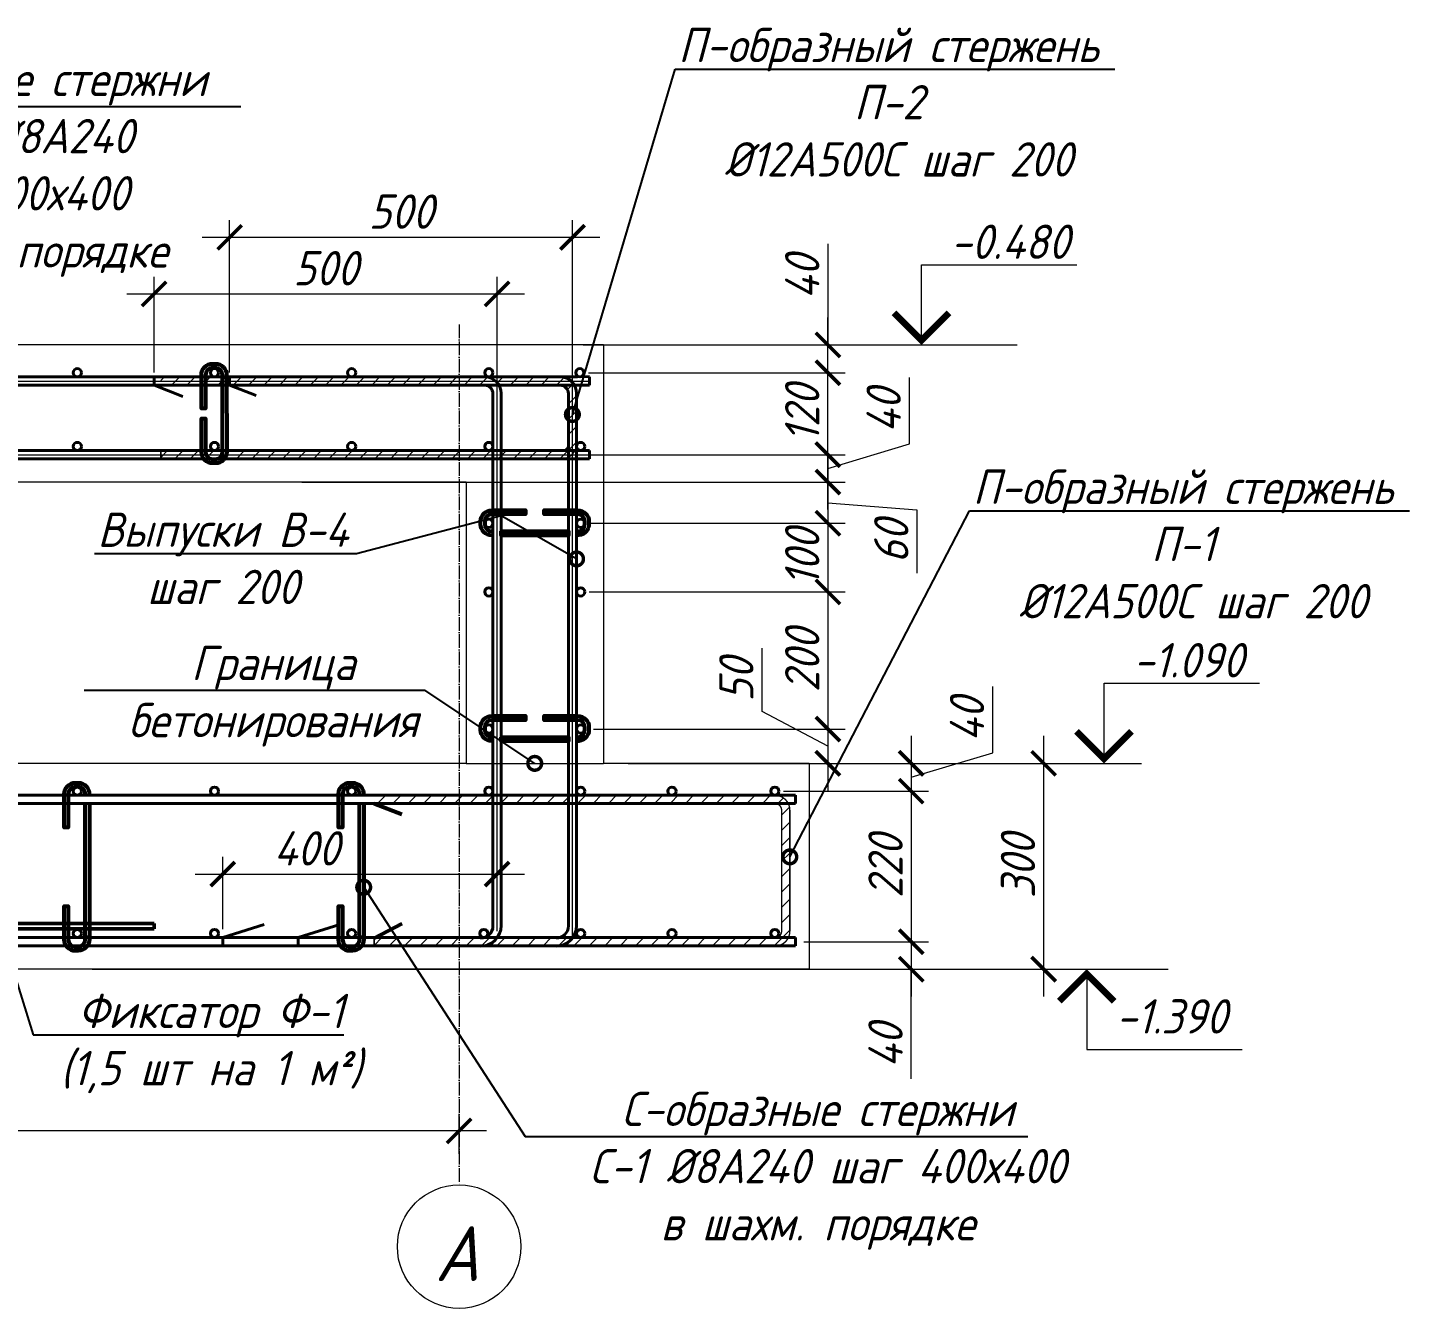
# Model space of a CAD drawing. Header units: millimetres. Extents: x 504091 to 2165846, y 135022 to 442887.
# Drawn here: x 1026728 to 1028742, y 184768 to 186635 of the extents above; entities that cross this region are included whole.
import ezdxf
from ezdxf import colors
from ezdxf.entities.mleader import LeaderData, LeaderLine
from ezdxf.math import Vec2, Vec3

# ---------------------------------------------------------------- set-up
doc = ezdxf.new("R2010")
doc.units = ezdxf.units.MM
doc.linetypes.add('ADSK_Линия сетки', pattern=[25, 20, -2.5, 0, -2.5])
doc.linetypes.add('осеваяX2', pattern=[4, 2.5, -0.5, 0.5, -0.5])
doc.layers.get('Defpoints').update_dxf_attribs({"color": 255})
doc.layers.add('!Defpoints', color=255, linetype='Continuous', lineweight=5, plot=False)
doc.layers.add('SGRAND', color=7, linetype='Continuous')
for name, color, linetype, lineweight in [('Арматура 12', 26, 'Continuous', 50), ('К_Арматура 8', 134, 'Continuous', 50), ('КР_Арматура 12', 174, 'Continuous', 40), ('Монолит тонкий', 204, 'Continuous', 9), ('Оси', 165, 'осеваяX2', 13), ('Размер', 7, 'Continuous', 13), ('размеры', 7, 'Continuous', 9), ('Размеры КР', 164, 'Continuous', 9)]:
    doc.layers.add(name, color=color, linetype=linetype, lineweight=lineweight)
doc.styles.add('GOST 2.304_new', font='isocpeur.ttf', dxfattribs={"width": 0.9, "oblique": 15})
doc.linetypes.add('зигзаг', pattern='A,0.00254,-5.08,[131,ltypeshp.shx,S=5.08,R=0,X=-5.08,Y=0],-10.16,[131,ltypeshp.shx,S=5.08,R=180,X=5.08,Y=0],-5.08', length=20.32254)
doc.dimstyles.new('SPDS 1_20', dxfattribs={"dimscale": 20, "dimtxt": 2.5, "dimasz": 1.77, "dimexe": 1.25, "dimexo": 0.625, "dimtad": 1, "dimdec": 0, "dimrnd": 0.001, "dimtxsty": 'GOST 2.304_new', "dimblk": 'ARCHTICK', "dimcen": 2.5, "dimdle": 2, "dimclrt": 256, "dimadec": 0, "dimazin": 2, "dimtfac": 0.75, "dimtdec": 0, "dimtmove": 1, "dimatfit": 3, "dimfxl": 0, "dimtolj": 1, "dimlwd": 9, "dimlwe": 9, "dimarcsym": 0})

# ---------------------------------------------------------------- blocks, each defined once
blk = doc.blocks.new('_ArchTick')
at = {"color": 0, "linetype": 'ByBlock', "const_width": 0.15}
blk.add_lwpolyline([(-0.5, -0.5), (0.5, 0.5)], dxfattribs=at)
blk = doc.blocks.new('*D1925')
at = {"layer": 'Defpoints', "color": 0, "lineweight": 20, "transparency": 16777216}
for p in [(1025206.7, 185026.3), (1025206.7, 184975.2), (1027356.7, 184980.6)]:
    blk.add_point(p, dxfattribs=at)
at = {"layer": 'Размеры КР', "color": 0, "lineweight": 9, "transparency": 16777216}
for p, q in [((1025206.7, 184987.7), (1025206.7, 185051.3)), ((1027356.7, 184993.1), (1027356.7, 185051.3)), ((1027396.7, 185026.3), (1025166.7, 185026.3))]:
    blk.add_line(p, q, dxfattribs=at)
at = {"layer": 'Размеры КР', "color": 0, "lineweight": 9, "transparency": 16777216, "xscale": 35.4, "yscale": 35.4, "zscale": 35.4, "rotation": 180}
blk.add_blockref('_ArchTick', (1025206.7, 185026.3), dxfattribs=at)
at = {"layer": 'Размеры КР', "color": 0, "lineweight": 9, "transparency": 16777216, "xscale": 35.4, "yscale": 35.4, "zscale": 35.4}
blk.add_blockref('_ArchTick', (1027356.7, 185026.3), dxfattribs=at)
at = {"layer": 'Размеры КР', "lineweight": 20, "transparency": 16777216, "insert": (1026281.7, 185063.8), "char_height": 50, "width": 45.971, "attachment_point": 5, "style": 'GOST 2.304_new'}
blk.add_mtext('\\A1;2150', dxfattribs=at)
blk = doc.blocks.new('_DotSmall')
at = {"color": 0, "linetype": 'ByBlock', "lineweight": 35, "const_width": 0.5}
blk.add_lwpolyline([(-0.0625, 0, 1), (0.0625, 0, 1)], format="xyb", close=True, dxfattribs=at)
blk = doc.blocks.new('*D2000')
at = {"layer": 'Defpoints', "color": 0, "lineweight": 20, "transparency": 16777216}
for p in [(1027412.1, 185400.8), (1027412.1, 185360.1), (1027012.1, 185308.2)]:
    blk.add_point(p, dxfattribs=at)
at = {"layer": 'Размеры КР', "color": 0, "lineweight": 9, "transparency": 16777216}
for p, q in [((1027012.1, 185320.7), (1027012.1, 185425.8)), ((1027412.1, 185372.6), (1027412.1, 185425.8)), ((1026972.1, 185400.8), (1027452.1, 185400.8))]:
    blk.add_line(p, q, dxfattribs=at)
at = {"layer": 'Размеры КР', "color": 0, "lineweight": 9, "transparency": 16777216, "xscale": 35.4, "yscale": 35.4, "zscale": 35.4, "rotation": 180}
blk.add_blockref('_ArchTick', (1027012.1, 185400.8), dxfattribs=at)
at = {"layer": 'Размеры КР', "color": 0, "lineweight": 9, "transparency": 16777216, "xscale": 35.4, "yscale": 35.4, "zscale": 35.4}
blk.add_blockref('_ArchTick', (1027412.1, 185400.8), dxfattribs=at)
at = {"layer": 'Размеры КР', "lineweight": 20, "transparency": 16777216, "insert": (1027134.3, 185438.3), "char_height": 50, "attachment_point": 5, "style": 'GOST 2.304_new'}
blk.add_mtext('\\A1;400', dxfattribs=at)
blk = doc.blocks.new('*D2001')
at = {"layer": 'Defpoints', "color": 0, "lineweight": 20, "transparency": 16777216}
for p in [(1027109.1, 186012.2), (1027894.5, 186012.2), (1027114.9, 185972.2)]:
    blk.add_point(p, dxfattribs=at)
at = {"layer": 'Размеры КР', "color": 0, "lineweight": 9, "transparency": 16777216}
for p, q in [((1028013.3, 186027.8), (1028013.3, 186124.7)), ((1027894.5, 185932.2), (1027894.5, 186052.2)), ((1027894.5, 185992.2), (1028013.3, 186027.8)), ((1027121.6, 186012.2), (1027919.5, 186012.2)), ((1027127.4, 185972.2), (1027919.5, 185972.2))]:
    blk.add_line(p, q, dxfattribs=at)
at = {"layer": 'Размеры КР', "color": 0, "lineweight": 9, "transparency": 16777216, "xscale": 35.4, "yscale": 35.4, "zscale": 35.4}
for p, rotation in [((1027894.5, 186012.2), 90), ((1027894.5, 185972.2), 270)]:
    blk.add_blockref('_ArchTick', p, dxfattribs=dict(at, rotation=rotation))
at = {"layer": 'Размеры КР', "lineweight": 20, "transparency": 16777216, "insert": (1027975.8, 186076.3), "char_height": 50, "attachment_point": 5, "rotation": 90, "style": 'GOST 2.304_new'}
blk.add_mtext('\\A1;40', dxfattribs=at)
blk = doc.blocks.new('*D2002')
at = {"layer": 'Defpoints', "color": 0, "lineweight": 20, "transparency": 16777216}
for p in [(1027532.8, 186131.7), (1027894.5, 186131.7), (1027547.1, 186012.2)]:
    blk.add_point(p, dxfattribs=at)
at = {"layer": 'Размеры КР', "color": 0, "lineweight": 9, "transparency": 16777216}
for p, q in [((1027894.5, 185972.2), (1027894.5, 186171.7)), ((1027545.3, 186131.7), (1027919.5, 186131.7)), ((1027559.6, 186012.2), (1027919.5, 186012.2))]:
    blk.add_line(p, q, dxfattribs=at)
at = {"layer": 'Размеры КР', "color": 0, "lineweight": 9, "transparency": 16777216, "xscale": 35.4, "yscale": 35.4, "zscale": 35.4}
for p, rotation in [((1027894.5, 186131.7), 90), ((1027894.5, 186012.2), 270)]:
    blk.add_blockref('_ArchTick', p, dxfattribs=dict(at, rotation=rotation))
at = {"layer": 'Размеры КР', "lineweight": 20, "transparency": 16777216, "insert": (1027857, 186072), "char_height": 50, "attachment_point": 5, "rotation": 90, "style": 'GOST 2.304_new'}
blk.add_mtext('\\A1;120', dxfattribs=at)
blk = doc.blocks.new('*D2003')
at = {"layer": 'Defpoints', "color": 0, "lineweight": 20, "transparency": 16777216}
for p in [(1027525.1, 186172.2), (1027894.5, 186172.2), (1027532.8, 186131.7)]:
    blk.add_point(p, dxfattribs=at)
at = {"layer": 'Размеры КР', "color": 0, "lineweight": 9, "transparency": 16777216}
for p, q in [((1027894.5, 186319.4), (1027894.5, 186172.2)), ((1027894.5, 186091.7), (1027894.5, 186212.2)), ((1027537.6, 186172.2), (1027919.5, 186172.2)), ((1027545.3, 186131.7), (1027919.5, 186131.7))]:
    blk.add_line(p, q, dxfattribs=at)
at = {"layer": 'Размеры КР', "color": 0, "lineweight": 9, "transparency": 16777216, "xscale": 35.4, "yscale": 35.4, "zscale": 35.4}
for p, rotation in [((1027894.5, 186172.2), 90), ((1027894.5, 186131.7), 270)]:
    blk.add_blockref('_ArchTick', p, dxfattribs=dict(at, rotation=rotation))
at = {"layer": 'Размеры КР', "lineweight": 20, "transparency": 16777216, "insert": (1027857, 186271), "char_height": 50, "attachment_point": 5, "rotation": 90, "style": 'GOST 2.304_new'}
blk.add_mtext('\\A1;40', dxfattribs=at)
blk = doc.blocks.new('*D2004')
at = {"layer": 'Defpoints', "color": 0, "lineweight": 20, "transparency": 16777216}
for p in [(1027412.1, 186246.6), (1026912.1, 186119.3), (1027412.1, 186083.6)]:
    blk.add_point(p, dxfattribs=at)
at = {"layer": 'Размеры КР', "color": 0, "lineweight": 9, "transparency": 16777216}
for p, q in [((1026912.1, 186131.8), (1026912.1, 186271.6)), ((1027412.1, 186096.1), (1027412.1, 186271.6)), ((1026872.1, 186246.6), (1027452.1, 186246.6))]:
    blk.add_line(p, q, dxfattribs=at)
at = {"layer": 'Размеры КР', "color": 0, "lineweight": 9, "transparency": 16777216, "xscale": 35.4, "yscale": 35.4, "zscale": 35.4, "rotation": 180}
blk.add_blockref('_ArchTick', (1026912.1, 186246.6), dxfattribs=at)
at = {"layer": 'Размеры КР', "color": 0, "lineweight": 9, "transparency": 16777216, "xscale": 35.4, "yscale": 35.4, "zscale": 35.4}
blk.add_blockref('_ArchTick', (1027412.1, 186246.6), dxfattribs=at)
at = {"layer": 'Размеры КР', "lineweight": 20, "transparency": 16777216, "insert": (1027162.1, 186284.1), "char_height": 50, "attachment_point": 5, "style": 'GOST 2.304_new'}
blk.add_mtext('\\A1;500', dxfattribs=at)
blk = doc.blocks.new('*D2005')
at = {"layer": 'Defpoints', "color": 0, "lineweight": 20, "transparency": 16777216}
for p in [(1027522.1, 186329.1), (1027022.1, 186119.3), (1027522.1, 186119.3)]:
    blk.add_point(p, dxfattribs=at)
at = {"layer": 'Размеры КР', "color": 0, "lineweight": 9, "transparency": 16777216}
for p, q in [((1027022.1, 186131.8), (1027022.1, 186354.1)), ((1027522.1, 186131.8), (1027522.1, 186354.1)), ((1026982.1, 186329.1), (1027562.1, 186329.1))]:
    blk.add_line(p, q, dxfattribs=at)
at = {"layer": 'Размеры КР', "color": 0, "lineweight": 9, "transparency": 16777216, "xscale": 35.4, "yscale": 35.4, "zscale": 35.4, "rotation": 180}
blk.add_blockref('_ArchTick', (1027022.1, 186329.1), dxfattribs=at)
at = {"layer": 'Размеры КР', "color": 0, "lineweight": 9, "transparency": 16777216, "xscale": 35.4, "yscale": 35.4, "zscale": 35.4}
blk.add_blockref('_ArchTick', (1027522.1, 186329.1), dxfattribs=at)
at = {"layer": 'Размеры КР', "lineweight": 20, "transparency": 16777216, "insert": (1027272.1, 186366.6), "char_height": 50, "attachment_point": 5, "style": 'GOST 2.304_new'}
blk.add_mtext('\\A1;500', dxfattribs=at)
blk = doc.blocks.new('*D2010')
at = {"layer": 'Defpoints', "color": 0, "lineweight": 20, "transparency": 16777216}
for p in [(1027867.1, 185562.2), (1027817.1, 185521.7), (1028016, 185521.7)]:
    blk.add_point(p, dxfattribs=at)
at = {"layer": 'Размеры КР', "color": 0, "lineweight": 9, "transparency": 16777216}
for p, q in [((1028134.8, 185577.6), (1028134.8, 185674.5)), ((1028016, 185602.2), (1028016, 185481.7)), ((1028016, 185542), (1028134.8, 185577.6)), ((1027879.6, 185562.2), (1028041, 185562.2)), ((1027829.6, 185521.7), (1028041, 185521.7))]:
    blk.add_line(p, q, dxfattribs=at)
at = {"layer": 'Размеры КР', "color": 0, "lineweight": 9, "transparency": 16777216, "xscale": 35.4, "yscale": 35.4, "zscale": 35.4}
for p, rotation in [((1028016, 185562.2), 90), ((1028016, 185521.7), 270)]:
    blk.add_blockref('_ArchTick', p, dxfattribs=dict(at, rotation=rotation))
at = {"layer": 'Размеры КР', "lineweight": 20, "transparency": 16777216, "insert": (1028097.3, 185626), "char_height": 50, "attachment_point": 5, "rotation": 90, "style": 'GOST 2.304_new'}
blk.add_mtext('\\A1;40', dxfattribs=at)
blk = doc.blocks.new('*D2018')
at = {"layer": 'Defpoints', "color": 0, "lineweight": 20, "transparency": 16777216}
for p in [(1027567.1, 185972.2), (1027534.1, 185912.2), (1027894.5, 185912.2)]:
    blk.add_point(p, dxfattribs=at)
at = {"layer": 'Размеры КР', "color": 0, "lineweight": 9, "transparency": 16777216}
for p, q in [((1027894.5, 186012.2), (1027894.5, 185872.2)), ((1027579.6, 185972.2), (1027919.5, 185972.2)), ((1027894.5, 185942.2), (1028024.4, 185931.7)), ((1028024.4, 185931.7), (1028024.4, 185839.3)), ((1027546.6, 185912.2), (1027919.5, 185912.2))]:
    blk.add_line(p, q, dxfattribs=at)
at = {"layer": 'Размеры КР', "color": 0, "lineweight": 9, "transparency": 16777216, "xscale": 35.4, "yscale": 35.4, "zscale": 35.4}
for p, rotation in [((1027894.5, 185972.2), 90), ((1027894.5, 185912.2), 270)]:
    blk.add_blockref('_ArchTick', p, dxfattribs=dict(at, rotation=rotation))
at = {"layer": 'Размеры КР', "lineweight": 20, "transparency": 16777216, "insert": (1027986.9, 185885.5), "char_height": 50, "attachment_point": 5, "rotation": 90, "style": 'GOST 2.304_new'}
blk.add_mtext('\\A1;60', dxfattribs=at)
blk = doc.blocks.new('*D2019')
at = {"layer": 'Defpoints', "color": 0, "lineweight": 20, "transparency": 16777216}
for p in [(1027534.1, 185912.2), (1027534.1, 185812.2), (1027894.5, 185812.2)]:
    blk.add_point(p, dxfattribs=at)
at = {"layer": 'Размеры КР', "color": 0, "lineweight": 9, "transparency": 16777216}
for p, q in [((1027894.5, 185952.2), (1027894.5, 185772.2)), ((1027546.6, 185912.2), (1027919.5, 185912.2)), ((1027546.6, 185812.2), (1027919.5, 185812.2))]:
    blk.add_line(p, q, dxfattribs=at)
at = {"layer": 'Размеры КР', "color": 0, "lineweight": 9, "transparency": 16777216, "xscale": 35.4, "yscale": 35.4, "zscale": 35.4}
for p, rotation in [((1027894.5, 185912.2), 90), ((1027894.5, 185812.2), 270)]:
    blk.add_blockref('_ArchTick', p, dxfattribs=dict(at, rotation=rotation))
at = {"layer": 'Размеры КР', "lineweight": 20, "transparency": 16777216, "insert": (1027857, 185862.2), "char_height": 50, "attachment_point": 5, "rotation": 90, "style": 'GOST 2.304_new'}
blk.add_mtext('\\A1;100', dxfattribs=at)
blk = doc.blocks.new('*D2020')
at = {"layer": 'Defpoints', "color": 0, "lineweight": 20, "transparency": 16777216}
for p in [(1027534.1, 185812.2), (1027540.1, 185612.2), (1027894.5, 185612.2)]:
    blk.add_point(p, dxfattribs=at)
at = {"layer": 'Размеры КР', "color": 0, "lineweight": 9, "transparency": 16777216}
for p, q in [((1027894.5, 185852.2), (1027894.5, 185572.2)), ((1027546.6, 185812.2), (1027919.5, 185812.2)), ((1027552.6, 185612.2), (1027919.5, 185612.2))]:
    blk.add_line(p, q, dxfattribs=at)
at = {"layer": 'Размеры КР', "color": 0, "lineweight": 9, "transparency": 16777216, "xscale": 35.4, "yscale": 35.4, "zscale": 35.4}
for p, rotation in [((1027894.5, 185812.2), 90), ((1027894.5, 185612.2), 270)]:
    blk.add_blockref('_ArchTick', p, dxfattribs=dict(at, rotation=rotation))
at = {"layer": 'Размеры КР', "lineweight": 20, "transparency": 16777216, "insert": (1027857, 185712.2), "char_height": 50, "attachment_point": 5, "rotation": 90, "style": 'GOST 2.304_new'}
blk.add_mtext('\\A1;200', dxfattribs=at)
blk = doc.blocks.new('*D2021')
at = {"layer": 'Defpoints', "color": 0, "lineweight": 20, "transparency": 16777216}
for p in [(1027540.1, 185612.2), (1027590.9, 185562.2), (1027894.5, 185562.2)]:
    blk.add_point(p, dxfattribs=at)
at = {"layer": 'Размеры КР', "color": 0, "lineweight": 9, "transparency": 16777216}
for p, q in [((1027798.5, 185637.8), (1027798.5, 185730.2)), ((1027894.5, 185587.2), (1027798.5, 185637.8)), ((1027894.5, 185652.2), (1027894.5, 185522.2)), ((1027552.6, 185612.2), (1027919.5, 185612.2)), ((1027603.4, 185562.2), (1027919.5, 185562.2))]:
    blk.add_line(p, q, dxfattribs=at)
at = {"layer": 'Размеры КР', "color": 0, "lineweight": 9, "transparency": 16777216, "xscale": 35.4, "yscale": 35.4, "zscale": 35.4}
for p, rotation in [((1027894.5, 185612.2), 90), ((1027894.5, 185562.2), 270)]:
    blk.add_blockref('_ArchTick', p, dxfattribs=dict(at, rotation=rotation))
at = {"layer": 'Размеры КР', "lineweight": 20, "transparency": 16777216, "insert": (1027761, 185684), "char_height": 50, "attachment_point": 5, "rotation": 90, "style": 'GOST 2.304_new'}
blk.add_mtext('\\A1;50', dxfattribs=at)
blk = doc.blocks.new('*D2022')
at = {"layer": 'Defpoints', "color": 0, "lineweight": 20, "transparency": 16777216}
for p in [(1027817.1, 185521.7), (1027847.1, 185302.2), (1028016, 185302.2)]:
    blk.add_point(p, dxfattribs=at)
at = {"layer": 'Размеры КР', "color": 0, "lineweight": 9, "transparency": 16777216}
for p, q in [((1028016, 185561.7), (1028016, 185262.2)), ((1027829.6, 185521.7), (1028041, 185521.7)), ((1027859.6, 185302.2), (1028041, 185302.2))]:
    blk.add_line(p, q, dxfattribs=at)
at = {"layer": 'Размеры КР', "color": 0, "lineweight": 9, "transparency": 16777216, "xscale": 35.4, "yscale": 35.4, "zscale": 35.4}
for p, rotation in [((1028016, 185521.7), 90), ((1028016, 185302.2), 270)]:
    blk.add_blockref('_ArchTick', p, dxfattribs=dict(at, rotation=rotation))
at = {"layer": 'Размеры КР', "lineweight": 20, "transparency": 16777216, "insert": (1027978.5, 185412), "char_height": 50, "attachment_point": 5, "rotation": 90, "style": 'GOST 2.304_new'}
blk.add_mtext('\\A1;220', dxfattribs=at)
blk = doc.blocks.new('*D2023')
at = {"layer": 'Defpoints', "color": 0, "lineweight": 20, "transparency": 16777216}
for p in [(1027847.1, 185302.2), (1027902.7, 185262.2), (1028016, 185262.2)]:
    blk.add_point(p, dxfattribs=at)
at = {"layer": 'Размеры КР', "color": 0, "lineweight": 9, "transparency": 16777216}
for p, q in [((1028016, 185342.2), (1028016, 185222.2)), ((1027859.6, 185302.2), (1028041, 185302.2)), ((1027915.2, 185262.2), (1028041, 185262.2)), ((1028016, 185102.1), (1028016, 185262.2))]:
    blk.add_line(p, q, dxfattribs=at)
at = {"layer": 'Размеры КР', "color": 0, "lineweight": 9, "transparency": 16777216, "xscale": 35.4, "yscale": 35.4, "zscale": 35.4}
for p, rotation in [((1028016, 185302.2), 90), ((1028016, 185262.2), 270)]:
    blk.add_blockref('_ArchTick', p, dxfattribs=dict(at, rotation=rotation))
at = {"layer": 'Размеры КР', "lineweight": 20, "transparency": 16777216, "insert": (1027978.5, 185150.6), "char_height": 50, "attachment_point": 5, "rotation": 90, "style": 'GOST 2.304_new'}
blk.add_mtext('\\A1;40', dxfattribs=at)
blk = doc.blocks.new('A$C087e266e')
at = {"layer": 'К_Арматура 8', "ltscale": 40}
for p, q in [((-29.1, 68.4), (-29.1, -93.2)), ((-21.1, 68.4), (-21.1, -93.2)), ((-279.1, -103.2), (-39.1, -103.2)), ((-279.1, -103.2), (-279.1, -111.2)), ((-279.1, -111.2), (-39.1, -111.2)), ((228.9, -103.2), (-11.1, -103.2)), ((228.9, -111.2), (-11.1, -111.2)), ((228.9, -103.2), (228.9, -111.2))]:
    blk.add_line(p, q, dxfattribs=at)
for centre, radius, start, end in [((-25.1, 68.4), 4, 0, 180), ((-39.1, -93.2), 10, 270, 0), ((-11.1, -93.2), 18, 180, 270), ((-11.1, -93.2), 10, 180, 270), ((-39.1, -93.2), 18, 270, 321.0576)]:
    blk.add_arc(centre, radius, start, end, dxfattribs=at)
blk = doc.blocks.new('*D2066')
at = {"layer": 'Defpoints', "color": 0, "lineweight": 20, "transparency": 16777216}
for p in [(1027986.9, 185562.2), (1027978.1, 185262.2), (1028209.1, 185262.2)]:
    blk.add_point(p, dxfattribs=at)
at = {"layer": 'Размеры КР', "color": 0, "lineweight": 9, "transparency": 16777216}
for p, q in [((1028209.1, 185602.2), (1028209.1, 185222.2)), ((1027999.4, 185562.2), (1028234.1, 185562.2)), ((1027990.6, 185262.2), (1028234.1, 185262.2))]:
    blk.add_line(p, q, dxfattribs=at)
at = {"layer": 'Размеры КР', "color": 0, "lineweight": 9, "transparency": 16777216, "xscale": 35.4, "yscale": 35.4, "zscale": 35.4}
for p, rotation in [((1028209.1, 185562.2), 90), ((1028209.1, 185262.2), 270)]:
    blk.add_blockref('_ArchTick', p, dxfattribs=dict(at, rotation=rotation))
at = {"layer": 'Размеры КР', "lineweight": 20, "transparency": 16777216, "insert": (1028171.6, 185412.2), "char_height": 50, "attachment_point": 5, "rotation": 90, "style": 'GOST 2.304_new'}
blk.add_mtext('\\A1;300', dxfattribs=at)

msp = doc.modelspace()

# ---------------------------------------------------------------- hatches: boundary and pattern name
at = {"layer": 'SGRAND', "lineweight": 20}
h = msp.add_hatch(dxfattribs=at)
h.set_pattern_fill('ANSI31', color=256, scale=5)
h.set_pattern_definition([(45, (-4997.437, 5686.696), (-11.22532015, 11.22532015), [])])
edge = h.paths.add_edge_path()
edge.add_line((1026921.8175, 186114.2041), (1026921.8175, 186126.2041))
edge.add_line((1026921.8175, 186126.2041), (1027506.0196, 186126.2041))
edge.add_arc((1027506.0196, 186104.3041), 21.9, 360, 450, ccw=False)
edge.add_line((1027527.9196, 186104.3041), (1027527.9196, 186028.1041))
edge.add_arc((1027506.0196, 186028.1041), 21.9, 270, 360, ccw=False)
edge.add_line((1027506.0196, 186006.2041), (1026921.8175, 186006.2041))
edge.add_line((1026921.8175, 186006.2041), (1026921.8175, 186018.2041))
edge.add_line((1026921.8175, 186018.2041), (1027506.0196, 186018.2041))
edge.add_arc((1027506.0196, 186028.1041), 9.9, 270, 360)
edge.add_line((1027515.9196, 186028.1041), (1027515.9196, 186104.3041))
edge.add_arc((1027506.0196, 186104.3041), 9.9, 360, 450)
edge.add_line((1027506.0196, 186114.2041), (1026921.8175, 186114.2041))
at = {"layer": 'Размер', "lineweight": 13, "transparency": 33554687}
h = msp.add_hatch(dxfattribs=at)
h.set_pattern_fill('ANSI31', color=256, scale=5)
h.set_pattern_definition([(45, (-27867.017, -22448.545), (-11.22532015, 11.22532015), [])])
edge = h.paths.add_edge_path()
edge.add_line((1027232.0832, 185516.2041), (1027817.0685, 185516.2041))
edge.add_arc((1027817.0685, 185494.3041), 21.9, 360, 450, ccw=False)
edge.add_line((1027838.9685, 185494.3041), (1027838.9685, 185318.1041))
edge.add_arc((1027817.0685, 185318.1041), 21.9, 270, 360, ccw=False)
edge.add_line((1027817.0685, 185296.2041), (1027232.8664, 185296.2041))
edge.add_line((1027232.8664, 185296.2041), (1027232.8664, 185308.2041))
edge.add_line((1027232.8664, 185308.2041), (1027817.0685, 185308.2041))
edge.add_arc((1027817.0685, 185318.1041), 9.9, 270, 360)
edge.add_line((1027826.9685, 185318.1041), (1027826.9685, 185494.3041))
edge.add_arc((1027817.0685, 185494.3041), 9.9, 360, 450)
edge.add_line((1027817.0685, 185504.2041), (1027232.0832, 185504.2041))
edge.add_line((1027232.0832, 185504.2041), (1027232.0832, 185516.2041))

# ---------------------------------------------------------------- linework, layer by layer
at = {"layer": '!Defpoints', "lineweight": 15, "ltscale": 100}
for p, q in [((1027412.0606, 185317.6158), (1027412.0606, 186171.644)), ((1027522.0606, 185305.6363), (1027522.0606, 186159.6645)), ((1025757.407, 186119.319), (1027547.0601, 186119.319)), ((1025773.8371, 186012.2041), (1027547.0601, 186012.2041))]:
    msp.add_line(p, q, dxfattribs=at)
at = {"layer": 'Арматура 12', "lineweight": 53, "ltscale": 20}
for p, q in [((1027232.8664, 185503.753), (1027273.346, 185488.3385)), ((1027232.8664, 185307.319), (1027273.5478, 185328.8734))]:
    msp.add_line(p, q, dxfattribs=at)
for points in [[(1027011.7766, 186128.5764, 0.410693838), (1027001.2515, 186138.8574), (1026997.4063, 186138.8527, 0.414213562), (1026986.9191, 186128.3399), (1026986.979, 186079.4243), (1026980.979, 186079.4169), (1026980.9191, 186128.3325, -0.414213562), (1026997.3989, 186144.8527), (1027001.2442, 186144.8574, -0.420495668), (1027017.7773, 186128.0199, -0.420495668)], [(1027017.912, 186017.9021), (1027017.9142, 186016.1459, -0.414213562), (1027001.4344, 185999.6258), (1026997.5891, 185999.6211, -0.414213562), (1026981.0689, 186016.1009), (1026981.0091, 186065.0307), (1026987.0091, 186065.0381), (1026987.0689, 186016.1082, 0.414213562), (1026997.5818, 186005.6211), (1027001.4271, 186005.6258, 0.414213562), (1027011.9142, 186016.1386), (1027011.912, 186017.8947)], [(1027406.0596, 185894.5445), (1027404.5596, 185894.5445, -0.414213562), (1027388.0596, 185911.0445), (1027388.0596, 185914.8898, -0.414213562), (1027404.5596, 185931.3898), (1027453.4894, 185931.3898), (1027453.4894, 185925.3898), (1027404.5596, 185925.3898, 0.414213562), (1027394.0596, 185914.8898), (1027394.0596, 185911.0445, 0.414213562), (1027404.5596, 185900.5445), (1027406.0596, 185900.5445)], [(1027528.0596, 185900.6501, 0.460305877), (1027540.0596, 185911.0445), (1027540.0596, 185914.8898, 0.414213562), (1027529.5596, 185925.3898), (1027480.6439, 185925.3898), (1027480.6439, 185931.3898), (1027529.5596, 185931.3898, -0.414213562), (1027546.0596, 185914.8898), (1027546.0596, 185911.0445, -0.441038441), (1027528.0596, 185894.5957, -0.242110317)], [(1027406.0596, 185594.5445), (1027404.5596, 185594.5445, -0.414213562), (1027388.0596, 185611.0445), (1027388.0596, 185614.8898, -0.414213562), (1027404.5596, 185631.3898), (1027453.4894, 185631.3898), (1027453.4894, 185625.3898), (1027404.5596, 185625.3898, 0.414213562), (1027394.0596, 185614.8898), (1027394.0596, 185611.0445, 0.414213562), (1027404.5596, 185600.5445), (1027406.0596, 185600.5445)], [(1027528.0596, 185600.6501, 0.460305877), (1027540.0596, 185611.0445), (1027540.0596, 185614.8898, 0.414213562), (1027529.5596, 185625.3898), (1027480.6439, 185625.3898), (1027480.6439, 185631.3898), (1027529.5596, 185631.3898, -0.414213562), (1027546.0596, 185614.8898), (1027546.0596, 185611.0445, -0.441038441), (1027528.0596, 185594.5957, -0.242110317)], [(1026811.5055, 185515.753, 0.466192625), (1026801.1432, 185527.953), (1026797.2979, 185527.953, 0.414213562), (1026786.7979, 185517.453), (1026786.7979, 185468.5374), (1026780.7979, 185468.5374), (1026780.7979, 185517.453, -0.414213562), (1026797.2979, 185533.953), (1026801.1432, 185533.953, -0.444678301), (1026817.5726, 185515.753, -0.242110317)], [(1027211.5055, 185515.753, 0.466192625), (1027201.1432, 185527.953), (1027197.2979, 185527.953, 0.414213562), (1027186.7979, 185517.453), (1027186.7979, 185468.5374), (1027180.7979, 185468.5374), (1027180.7979, 185517.453, -0.414213562), (1027197.2979, 185533.953), (1027201.1432, 185533.953, -0.444678301), (1027217.5726, 185515.753, -0.242110317)], [(1026817.6432, 185308.2041), (1026817.6432, 185306.0467, -0.404863409), (1026801.1432, 185288.793), (1026797.2979, 185288.793, -0.414213562), (1026780.7979, 185305.293), (1026780.7979, 185354.2229), (1026786.7979, 185354.2229), (1026786.7979, 185305.293, 0.414213562), (1026797.2979, 185294.793), (1026801.1432, 185294.793, 0.399622388), (1026811.6432, 185306.0467), (1026811.6432, 185308.2041)], [(1027217.6432, 185308.2041), (1027217.6432, 185306.0467, -0.404863409), (1027201.1432, 185288.793), (1027197.2979, 185288.793, -0.414213562), (1027180.7979, 185305.293), (1027180.7979, 185354.2229), (1027186.7979, 185354.2229), (1027186.7979, 185305.293, 0.414213562), (1027197.2979, 185294.793), (1027201.1432, 185294.793, 0.399622388), (1027211.6432, 185306.0467), (1027211.6432, 185308.2041)]]:
    msp.add_lwpolyline(points, format="xyb", dxfattribs=at)
for points in [[(1026921.8175, 186114.2041, 0, 0, 0), (1026921.8175, 186126.2041, 2, 2, 0), (1027506.0196, 186126.2041, 2, 2, -0.414213562), (1027527.9196, 186104.3041, 2, 2, 0), (1027527.9196, 186028.1041, 2, 2, -0.414213562), (1027506.0196, 186006.2041, 2, 2, 0), (1026921.8175, 186006.2041, 2, 2, 0), (1026921.8175, 186018.2041, 2, 2, 0), (1027506.0196, 186018.2041, 2, 2, 0.414213562), (1027515.9196, 186028.1041, 2, 2, 0), (1027515.9196, 186104.3041, 2, 2, 0.414213562), (1027506.0196, 186114.2041, 2, 2, 0)], [(1027232.8664, 185515.753, 2, 2, 0), (1027817.0685, 185515.753, 2, 2, -0.414213562), (1027838.9685, 185493.853, 2, 2, 0), (1027838.9685, 185317.653, 2, 2, -0.414213562), (1027817.0685, 185295.753, 2, 2, 0), (1027232.8664, 185295.753, 2, 2, 0), (1027232.8664, 185307.753, 2, 2, 0), (1027817.0685, 185307.753, 2, 2, 0.414213562), (1027826.9685, 185317.653, 2, 2, 0), (1027826.9685, 185493.853, 2, 2, 0.414213562), (1027817.0685, 185503.753, 2, 2, 0), (1027232.8664, 185503.753, 0, 0, 0)]]:
    msp.add_lwpolyline(points, format="xyseb", close=True, dxfattribs=at)
for points in [[(1027011.9142, 186016.1386), (1027011.7766, 186128.5764)], [(1027017.7764, 186128.7148), (1027017.9142, 186016.1459)], [(1026817.6432, 185503.753), (1026817.6432, 185308.2041), (1026811.6432, 185308.2041), (1026811.6432, 185503.753)], [(1027217.6432, 185503.753), (1027217.6432, 185308.2041), (1027211.6432, 185308.2041), (1027211.6432, 185503.753)]]:
    msp.add_lwpolyline(points, dxfattribs=at)
for points in [[(1027418.0596, 185900.5445), (1027516.0596, 185900.5445), (1027516.0596, 185894.5445), (1027418.0596, 185894.5445)], [(1027418.0596, 185600.5445), (1027516.0596, 185600.5445), (1027516.0596, 185594.5445), (1027418.0596, 185594.5445)]]:
    msp.add_lwpolyline(points, close=True, dxfattribs=at)
at = {"layer": 'КР_Арматура 12', "ltscale": 12}
for p, q in [((1026912.0606, 186113.319), (1026912.0606, 186125.6645)), ((1027022.0606, 186113.319), (1027022.0606, 186125.6645)), ((1027082.4919, 186125.6645), (1027547.0601, 186125.971)), ((1027082.4919, 186125.6645), (1027529.2736, 186125.9397)), ((1027547.0601, 186113.319), (1027547.0601, 186125.7616)), ((1026422.0571, 186113.319), (1027547.0601, 186113.319)), ((1026912.0606, 186113.319), (1026953.9538, 186097.0658)), ((1027022.0606, 186113.319), (1027060.7606, 186098.4844)), ((1025928.0571, 186018.2041), (1027547.0601, 186018.2041)), ((1025928.0571, 186006.2041), (1027547.0601, 186006.2041)), ((1027547.0601, 186006.2041), (1027547.0601, 186018.2041)), ((1023487.0605, 185515.753), (1027847.0561, 185515.753)), ((1023487.0605, 185503.753), (1027847.0561, 185503.753)), ((1027847.0561, 185503.753), (1027847.0561, 185515.753)), ((1027012.0601, 185308.2041), (1027072.618, 185327.3367)), ((1027122.0601, 185308.2041), (1027182.618, 185327.3367)), ((1023487.0566, 185308.2041), (1027847.0601, 185308.2041)), ((1023487.0566, 185296.2041), (1027847.0601, 185296.2041)), ((1027847.0601, 185308.2041), (1027847.0601, 185296.2041))]:
    msp.add_line(p, q, dxfattribs=at)
for points in [[(1025809.0768, 186113.319), (1025757.6166, 186113.319), (1023787.8449, 185975.5924), (1023787.0079, 185987.5631), (1025762.1386, 186125.6645), (1027394.0606, 186125.6645, -0.414213562), (1027418.0606, 186101.6645), (1027418.0606, 185325.6543, -0.414213562), (1027388.0606, 185295.6543)], [(1027498.0606, 185295.6543, 0.414213562), (1027528.0606, 185325.6543), (1027528.0606, 186101.6645, 0.414213562), (1027504.0606, 186125.6645), (1027132.0606, 186125.6645)], [(1027388.0606, 185307.3088, 0.414213562), (1027406.0606, 185325.3088), (1027406.0606, 186101.319, 0.414213562), (1027394.0606, 186113.319)], [(1027498.0606, 185307.3088, 0.414213562), (1027516.0606, 185325.3088), (1027516.0606, 186101.319, 0.414213562), (1027504.0606, 186113.319), (1027414.8452, 186113.319)]]:
    msp.add_lwpolyline(points, format="xyb", dxfattribs=at)
for points in [[(1027012.0601, 185308.2041), (1027012.0601, 185296.2041)], [(1027122.0601, 185308.2041), (1027122.0601, 185296.2041)]]:
    msp.add_lwpolyline(points, dxfattribs=at)
for centre in [(1026800.0606, 186131.7238), (1027000.0606, 186131.7238), (1027200.0606, 186131.7238), (1027400.0606, 186131.7238), (1027532.7859, 186131.7238), (1026800.0606, 186024.2041), (1027000.0606, 186024.2041), (1027200.0606, 186024.2041), (1027400.0606, 186024.2041), (1027534.0601, 186024.2041), (1027400.0601, 185912.1939), (1027534.0601, 185912.1939), (1027400.0601, 185812.1939), (1027534.0601, 185812.1939), (1027400.0601, 185612.1939), (1027534.0601, 185612.1939), (1026800.0601, 185521.7238), (1027000.0601, 185521.7238), (1027200.0601, 185521.7238), (1027400.0601, 185521.7238), (1027534.0601, 185521.7238), (1027667.0601, 185521.7238), (1027817.0601, 185521.7238), (1026800.0601, 185314.1793), (1027000.0601, 185314.1793), (1027200.0601, 185314.1793), (1027392.7522, 185314.1793), (1027534.0601, 185314.1793), (1027667.0601, 185314.1793), (1027817.0601, 185314.1793)]:
    msp.add_circle(centre, 6, dxfattribs=at)
at = {"layer": 'Монолит тонкий', "lineweight": 15, "ltscale": 100}
for p, q in [((1027567.0601, 186172.1939), (1025768.1041, 186172.1939)), ((1027567.0601, 186172.1939), (1027567.0601, 185562.1939)), ((1027367.0601, 185972.1939), (1025967.0566, 185972.1939)), ((1027367.0601, 185972.1939), (1027367.0601, 185562.1939)), ((1027367.0601, 185562.1939), (1025967.0566, 185562.1939)), ((1027867.0601, 185562.1939), (1027567.0601, 185562.1939)), ((1027867.0601, 185562.1939), (1027567.0601, 185562.1939)), ((1027867.0601, 185562.1939), (1027867.0601, 185262.1939)), ((1027867.0601, 185262.1939), (1023467.0566, 185262.1939))]:
    msp.add_line(p, q, dxfattribs=at)
at = {"layer": 'Оси', "linetype": 'ADSK_Линия сетки'}
msp.add_line((1027356.734, 186202.1939), (1027356.734, 184947.7008), dxfattribs=at)
at = {"layer": 'размеры', "ltscale": 50}
for points in [[(1028030.8613, 186172.1939), (1028030.8613, 186289.1154), (1028257.7099, 186289.1154)], [(1028297.0849, 185562.1939), (1028297.0849, 185679.1154), (1028523.9335, 185679.1154)], [(1028271.8819, 185262.1939), (1028271.8819, 185145.2724), (1028498.7305, 185145.2724)]]:
    msp.add_lwpolyline(points, dxfattribs=at)
at = {"layer": 'размеры', "ltscale": 50, "const_width": 9.6}
for points in [[(1027990.8613, 186218.9821), (1028030.8613, 186178.9821), (1028070.8613, 186218.9821)], [(1028257.0849, 185608.9821), (1028297.0849, 185568.9821), (1028337.0849, 185608.9821)], [(1028231.8819, 185215.4057), (1028271.8819, 185255.4057), (1028311.8819, 185215.4057)]]:
    msp.add_lwpolyline(points, dxfattribs=at)
at = {"layer": 'Размеры КР', "lineweight": 20}
for p, q in [((1027567.0601, 186172.1939), (1028170.5545, 186172.1939)), ((1027867.0601, 185562.1939), (1028351.827, 185562.1939)), ((1026821.8663, 185262.1939), (1028390.651, 185262.1939))]:
    msp.add_line(p, q, dxfattribs=at)
at = {"layer": 'Размеры КР', "linetype": 'зигзаг', "lineweight": 20}
for p, q in [((1027367.0601, 185972.1939), (1027567.0601, 185972.1939)), ((1027367.0601, 185562.1939), (1027567.0601, 185562.1939))]:
    msp.add_line(p, q, dxfattribs=at)
at = {"layer": 'Размеры КР', "lineweight": 20}
msp.add_circle((1027356.734, 184857.7008), 90, dxfattribs=at)

# ---------------------------------------------------------------- block references
msp.add_blockref('A$C087e266e', (1026683.2427, 185432.1897), dxfattribs=at)

# ---------------------------------------------------------------- texts
at = {"layer": 'Оси', "insert": (1027353.8499, 184847.4705), "char_height": 80, "width": 98.28, "attachment_point": 5, "line_spacing_factor": 1.022766, "style": 'GOST 2.304_new'}
msp.add_mtext('\\pt20.5712,41.1432,61.7144,82.2856,102.8568,123.4288,144,164.5712,185.1432,205.7144,226.2856,246.8568,267.4288,288,308.5712,329.1432,349.7144,370.2856,390.8568,411.4288,432,452.5712,473.1432,493.7144,514.2856,534.8568,555.4288,576,596.5712,617.1432,637.7144,658.2856;А', dxfattribs=at)
at = {"layer": 'размеры', "ltscale": 50, "style": 'GOST 2.304_new', "oblique": 15, "width": 0.9}
for s, p in [('-0.480', (1028073.1991, 186297.6298)), ('-1.090', (1028339.4226, 185687.6298)), ('-1.390', (1028314.2196, 185168.3347))]:
    msp.add_text(s, height=50, dxfattribs=at).set_placement(p)

# ---------------------------------------------------------------- dimensions: what is measured, and where the dimension line sits
at = {"layer": 'Размеры КР', "lineweight": 20}
for base, p1, p2, picture, middle in [((1027522.0606, 186329.0512), (1027022.0606, 186119.319), (1027522.0606, 186119.319), '*D2005', (1027272.0606, 186366.5512)), ((1027412.0606, 186246.6438), (1026912.0606, 186119.319), (1027412.0606, 186083.5557), '*D2004', (1027162.0606, 186284.1438)), ((1025206.734, 185026.3105), (1027356.734, 184980.5935), (1025206.734, 184975.1683), '*D1925', (1026281.734, 185063.8105))]:
    dim = msp.add_linear_dim(base=base, p1=p1, p2=p2, dimstyle='SPDS 1_20', dxfattribs=at)
    dim.commit()
    dim.dimension.update_dxf_attribs({"geometry": picture, "text_midpoint": middle})
for base, p1, p2, picture, middle in [((1027894.5022, 186172.1939), (1027532.7859, 186131.7238), (1027525.0939, 186172.1939), '*D2003', (1027894.0169, 186270.9934)), ((1027894.5022, 185912.1939), (1027567.0601, 185972.1939), (1027534.0601, 185912.1939), '*D2018', (1028024.3567, 185919.2278)), ((1027894.5022, 185812.1939), (1027534.0601, 185912.1939), (1027534.0601, 185812.1939), '*D2019', (1027894.5022, 185862.1939)), ((1027894.5022, 185562.1939), (1027540.0601, 185612.1939), (1027590.8788, 185562.1939), '*D2021', (1027798.4673, 185650.2547)), ((1028016.0255, 185262.1939), (1027847.0601, 185302.2041), (1027902.7037, 185262.1939), '*D2023', (1028039.6595, 185150.5633))]:
    dim = msp.add_linear_dim(base=base, p1=p1, p2=p2, angle=90, dimstyle='SPDS 1_20', dxfattribs=at)
    dim.commit()
    dim.dimension.update_dxf_attribs({"geometry": picture, "text_midpoint": middle, "dimtype": 160})
for base, p1, p2, picture, middle in [((1027894.5022, 186131.7238), (1027547.0601, 186012.2041), (1027532.7859, 186131.7238), '*D2002', (1027857.0022, 186071.9639)), ((1027894.5022, 186012.2041), (1027114.9327, 185972.1939), (1027109.0951, 186012.2041), '*D2001', (1027975.7522, 186040.324)), ((1027894.5022, 185612.1939), (1027534.0601, 185812.1939), (1027540.0601, 185612.1939), '*D2020', (1027857.0022, 185712.1939)), ((1028016.0255, 185521.7238), (1027867.0601, 185562.1939), (1027817.0601, 185521.7238), '*D2010', (1028097.2755, 185590.0838)), ((1028209.0609, 185262.1939), (1027986.8855, 185562.1939), (1027978.1146, 185262.1939), '*D2066', (1028171.5609, 185412.1939)), ((1028016.0255, 185302.2041), (1027817.0601, 185521.7238), (1027847.0601, 185302.2041), '*D2022', (1027978.5255, 185411.9639))]:
    dim = msp.add_linear_dim(base=base, p1=p1, p2=p2, angle=90, dimstyle='SPDS 1_20', dxfattribs=at)
    dim.commit()
    dim.dimension.update_dxf_attribs({"geometry": picture, "text_midpoint": middle})
dim = msp.add_linear_dim(base=(1027412.0601, 185400.8051), p1=(1027012.0601, 185308.2041), p2=(1027412.0601, 185360.0681), dimstyle='SPDS 1_20', dxfattribs=at)
dim.commit()
dim.dimension.update_dxf_attribs({"geometry": '*D2000', "text_midpoint": (1027134.2713, 185400.8051), "dimtype": 160})

# ---------------------------------------------------------------- leaders
at = {"layer": 'Размер', "ltscale": 20}
ml = msp.add_multileader_mtext('Standard', dxfattribs=at)
ml.set_content('\\A1;П-образный стержень П-2\\P %%C12А500С шаг 200', color=256, style='GOST 2.304_new')
ml.set_leader_properties()
ml.set_arrow_properties(name='DOTSMALL')
ml.build(insert=Vec2(0, 0))
ml.multileader.update_dxf_attribs({"text_left_attachment_type": 6, "text_right_attachment_type": 6, "arrow_head_size": 40})
ctx = ml.context
ctx.base_point, ctx.char_height, ctx.arrow_head_size, ctx.landing_gap_size, ctx.plane_origin = Vec3(1027679.6024, 186574.4356), 50, 40, 0, Vec3(1030291.7578, 216333.0442)
ctx.left_attachment, ctx.right_attachment, ctx.text_align_type = 6, 6, 1
notes = []
notes.append((ctx, [(0, (1, 1, 0), (1027671.6024, 186574.4356), (1, 0), 8, [(1, [(1027521.9196, 186070.8127)], 0, [])])]))
ctx.mtext.insert, ctx.mtext.width, ctx.mtext.alignment, ctx.mtext.flow_direction = Vec3(1027983.096, 186634.4356), 627.027399, 2, 5
ml = msp.add_multileader_mtext('Standard', dxfattribs=at)
ml.set_content('\\A1;С-образные стержни\\P С-3 %%C8А240\\Pшаг 400х400\\Pв шахм. порядке ', color=256, style='GOST 2.304_new')
ml.set_leader_properties()
ml.set_arrow_properties(name='DOTSMALL')
ml.build(insert=Vec2(0, 0))
ml.multileader.update_dxf_attribs({"text_left_attachment_type": 6, "text_right_attachment_type": 6, "arrow_head_size": 40})
ctx = ml.context
ctx.base_point, ctx.char_height, ctx.arrow_head_size, ctx.landing_gap_size, ctx.plane_origin = Vec3(1026401.8401, 186520.0128), 50, 40, 0, Vec3(1023197.308, 216650.605)
ctx.left_attachment, ctx.right_attachment, ctx.text_align_type = 6, 6, 1
notes.append((ctx, [(1, (1, 1, 0), (1026393.8401, 186520.0128), (1, 0), 8, [(1, [(1026218.3136, 186083.406)], 0, [])])]))
ctx.mtext.insert, ctx.mtext.rotation, ctx.mtext.width, ctx.mtext.alignment, ctx.mtext.flow_direction = Vec3(1026702.7825, 186585.0128), 6.283185307, 896.133701, 2, 5
ml = msp.add_multileader_mtext('Standard', dxfattribs=at)
ml.set_content('\\A1;П-образный стержень П-1\\P %%C12А500С шаг 200', color=256, style='GOST 2.304_new')
ml.set_leader_properties()
ml.set_arrow_properties(name='DOTSMALL')
ml.build(insert=Vec2(0, 0))
ml.multileader.update_dxf_attribs({"text_left_attachment_type": 6, "text_right_attachment_type": 6, "arrow_head_size": 40})
ctx = ml.context
ctx.base_point, ctx.char_height, ctx.arrow_head_size, ctx.landing_gap_size, ctx.plane_origin = Vec3(1028109.043, 185930.4185), 50, 40, 0, Vec3(1026068.9789, 215689.0272)
ctx.left_attachment, ctx.right_attachment, ctx.text_align_type = 6, 6, 1
notes.append((ctx, [(1, (1, 1, 0), (1028101.043, 185930.4185), (1, 0), 8, [(1, [(1027838.9685, 185425.8642)], 0, [])])]))
ctx.mtext.insert, ctx.mtext.rotation, ctx.mtext.width, ctx.mtext.alignment, ctx.mtext.flow_direction = Vec3(1028412.5367, 185990.4185), 6.283185307, 627.027399, 2, 5
ml = msp.add_multileader_mtext('Standard', dxfattribs=at)
ml.set_content('\\A1;Выпуски В-4\\Pшаг 200', color=256, style='GOST 2.304_new')
ml.set_leader_properties()
ml.set_arrow_properties(name='DOTSMALL')
ml.build(insert=Vec2(0, 0))
ml.multileader.update_dxf_attribs({"text_left_attachment_type": 6, "text_right_attachment_type": 6, "arrow_head_size": 40})
ctx = ml.context
ctx.base_point, ctx.char_height, ctx.arrow_head_size, ctx.landing_gap_size, ctx.plane_origin = Vec3(1026825.6585, 185867.8118), 50, 40, 0, Vec3(1007022.1971, 332049.5309)
ctx.left_attachment, ctx.right_attachment, ctx.text_align_type = 6, 6, 1
notes.append((ctx, [(0, (1, 1, 0), (1027206.9534, 185867.8118), (-1, 0), 8, [(1, [(1027528.0601, 185860.278), (1027418.0601, 185923.2997)], 0, [])])]))
ctx.mtext.insert, ctx.mtext.rotation, ctx.mtext.width, ctx.mtext.alignment, ctx.mtext.flow_direction = Vec3(1027012.306, 185927.8118), 6.283185307, 537.489827, 2, 5
ml = msp.add_multileader_mtext('Standard', dxfattribs=at)
ml.set_content('\\A1;Граница бетонирования', color=256, style='GOST 2.304_new')
ml.set_leader_properties()
ml.set_arrow_properties(name='DOTSMALL')
ml.build(insert=Vec2(0, 0))
ml.multileader.update_dxf_attribs({"text_left_attachment_type": 6, "text_right_attachment_type": 6, "arrow_head_size": 40})
ctx = ml.context
ctx.base_point, ctx.char_height, ctx.arrow_head_size, ctx.landing_gap_size, ctx.plane_origin = Vec3(1026871.969, 185668.6112), 50, 40, 0, Vec3(1005687.8499, 331045.7318)
ctx.left_attachment, ctx.right_attachment, ctx.text_align_type = 6, 6, 1
notes.append((ctx, [(0, (1, 1, 0), (1027307.3665, 185668.6112), (-1, 0), 8, [(0, [(1027467.0601, 185562.1939)], 0, [])])]))
ctx.mtext.insert, ctx.mtext.rotation, ctx.mtext.width, ctx.mtext.alignment, ctx.mtext.flow_direction = Vec3(1027085.6678, 185733.6112), 6.283185307, 484.664522, 2, 5
ml = msp.add_multileader_mtext('Standard', dxfattribs=at)
ml.set_content('\\A1;Фиксатор Ф-1 \\P(1,5 шт на 1 м²)', color=256, style='GOST 2.304_new')
ml.set_leader_properties()
ml.set_arrow_properties(name='DOTSMALL')
ml.build(insert=Vec2(0, 0))
ml.multileader.update_dxf_attribs({"text_left_attachment_type": 6, "text_right_attachment_type": 6, "arrow_head_size": 40})
ctx = ml.context
ctx.base_point, ctx.char_height, ctx.arrow_head_size, ctx.landing_gap_size, ctx.plane_origin = Vec3(1026743.8674, 185166.2678), 50, 40, 0, Vec3(1026383.3271, 214379.4759)
ctx.left_attachment, ctx.right_attachment, ctx.text_align_type = 6, 6, 1
notes.append((ctx, [(1, (1, 1, 0), (1026735.8674, 185166.2678), (1, 0), 8, [(1, [(1026654.1461, 185428.7162)], 0, [])])]))
ctx.mtext.insert, ctx.mtext.rotation, ctx.mtext.width, ctx.mtext.alignment, ctx.mtext.flow_direction = Vec3(1026994.7264, 185226.2678), 6.283185307, 543.43425, 2, 5
ml = msp.add_multileader_mtext('Standard', dxfattribs=at)
ml.set_content('\\A1;С-образные стержни\\P С-1 %%C8А240 шаг 400х400\\Pв шахм. порядке ', color=256, style='GOST 2.304_new')
ml.set_leader_properties()
ml.set_arrow_properties(name='DOTSMALL')
ml.build(insert=Vec2(0, 0))
ml.multileader.update_dxf_attribs({"text_left_attachment_type": 6, "text_right_attachment_type": 6, "arrow_head_size": 40})
ctx = ml.context
ctx.base_point, ctx.char_height, ctx.arrow_head_size, ctx.landing_gap_size, ctx.plane_origin = Vec3(1027461.0709, 185018.406), 50, 40, 0, Vec3(1025463.9063, 215271.6315)
ctx.left_attachment, ctx.right_attachment, ctx.text_align_type = 6, 6, 1
notes.append((ctx, [(1, (1, 1, 0), (1027453.0709, 185018.406), (1, 0), 8, [(1, [(1027217.6432, 185381.6046)], 0, [])])]))
ctx.mtext.insert, ctx.mtext.rotation, ctx.mtext.width, ctx.mtext.alignment, ctx.mtext.flow_direction = Vec3(1027879.6415, 185083.406), 6.283185307, 1118.534933, 2, 5
for ctx, leaders in notes:
    for number, flags, end, landing, length, lines in leaders:
        leader = LeaderData()
        leader.index, (leader.has_last_leader_line, leader.has_dogleg_vector, leader.attachment_direction) = number, flags
        leader.last_leader_point, leader.dogleg_vector, leader.dogleg_length = Vec3(end), Vec3(landing), length
        for number, points, colour, breaks in lines:
            line = LeaderLine()
            line.index, line.vertices, line.color, line.breaks = number, Vec3.list(points), colors.encode_raw_color(colour), breaks
            leader.lines.append(line)
        ctx.leaders.append(leader)

doc.saveas('drawing.dxf')
